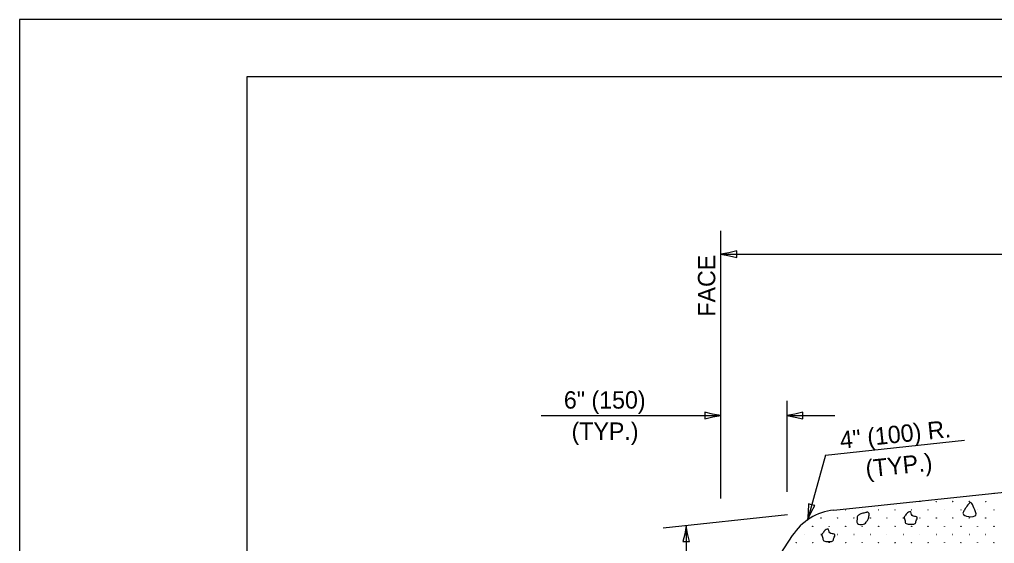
# Model space of a CAD drawing. Extents: x 0 to 2.83, y 0 to 1.83.
# Drawn here: x 0 to 0.714, y 1.45 to 1.833 of the extents above; entities that cross this region are included whole.
import ezdxf

# ---------------------------------------------------------------- set-up
doc = ezdxf.new("R2010")
doc.units = 0
for name, color, linetype in [('RD_Pr_Roadway_Dimensions', 7, 'Continuous'), ('RD_Pr_Roadway_Items', 7, 'Continuous'), ('RD_Pr_Roadway_Notes', 7, 'Continuous'), ('SH_General_Details', 7, 'Continuous'), ('SH_Printer_Plotting_Border', 7, 'Continuous')]:
    doc.layers.add(name, color=color, linetype=linetype)

msp = doc.modelspace()

# ---------------------------------------------------------------- linework, layer by layer
at = {"layer": 'RD_Pr_Roadway_Dimensions'}
for p, q in [((0.51369, 1.48261), (0.51369, 1.6786)), ((0.51369, 1.66153), (1.19432, 1.66153)), ((0.56197, 1.55417), (0.56197, 1.48769)), ((0.38217, 1.54341), (0.51369, 1.54341)), ((0.56197, 1.54341), (0.59708, 1.54341)), ((0.59022, 1.51453), (0.69219, 1.52532)), ((0.59022, 1.51452), (0.57707, 1.46691)), ((0.56244, 1.47069), (0.47133, 1.46106)), ((0.48831, 1.46286), (0.48831, 1.37358))]:
    msp.add_line(p, q, dxfattribs=at)
for points in [[(0.52535, 1.65909), (0.52535, 1.66153), (0.52535, 1.66397), (0.51952, 1.66254), (0.51369, 1.66153), (0.51991, 1.6604)], [(0.50203, 1.54584), (0.50202, 1.54341), (0.50202, 1.54097), (0.50786, 1.5424), (0.51369, 1.54341), (0.50747, 1.54454)], [(0.57363, 1.54097), (0.57363, 1.54341), (0.57363, 1.54585), (0.5678, 1.54442), (0.56197, 1.54341), (0.56819, 1.54228)], [(0.58252, 1.4775), (0.58017, 1.47816), (0.57782, 1.47881), (0.57765, 1.4728), (0.57707, 1.46691), (0.57981, 1.47261)], [(0.48587, 1.4512), (0.48831, 1.45119), (0.49075, 1.45119), (0.48932, 1.45703), (0.48831, 1.46286), (0.48718, 1.45664)]]:
    msp.add_lwpolyline(points, close=True, dxfattribs=at)
at = {"layer": 'RD_Pr_Roadway_Items'}
for p, q in [((0.59637, 1.47426), (0.85402, 1.50144)), ((0.56598, 1.45553), (0.51369, 1.37625))]:
    msp.add_line(p, q, dxfattribs=at)
for centre in [(0.7137, 1.48649), (0.6594, 1.48045), (0.67146, 1.48045), (0.68353, 1.48045), (0.6956, 1.48045), (0.70766, 1.48045), (0.6051, 1.47442), (0.61717, 1.47442), (0.62923, 1.47442), (0.6413, 1.47442), (0.65337, 1.47442), (0.66543, 1.47442), (0.6775, 1.47442), (0.68956, 1.47442), (0.70163, 1.47442), (0.7137, 1.47442), (0.587, 1.46839), (0.59907, 1.46839), (0.61113, 1.46839), (0.6232, 1.46839), (0.63527, 1.46839), (0.64733, 1.46839), (0.6594, 1.46839), (0.67146, 1.46839), (0.68353, 1.46839), (0.6956, 1.46839), (0.70766, 1.46839), (0.58097, 1.46235), (0.59304, 1.46235), (0.6051, 1.46235), (0.61717, 1.46235), (0.62923, 1.46235), (0.6413, 1.46235), (0.65337, 1.46235), (0.66543, 1.46235), (0.6775, 1.46235), (0.68956, 1.46235), (0.70163, 1.46235), (0.7137, 1.46235), (0.5689, 1.45029), (0.57494, 1.45632), (0.58097, 1.45029), (0.587, 1.45632), (0.59304, 1.45029), (0.59907, 1.45632), (0.6051, 1.45029), (0.61113, 1.45632), (0.61717, 1.45029), (0.6232, 1.45632), (0.62923, 1.45029), (0.63527, 1.45632), (0.6413, 1.45029), (0.64733, 1.45632), (0.65337, 1.45029), (0.6594, 1.45632), (0.66543, 1.45029), (0.67146, 1.45632), (0.6775, 1.45029), (0.68353, 1.45632), (0.68956, 1.45029), (0.6956, 1.45632), (0.70163, 1.45029), (0.70766, 1.45632), (0.7137, 1.45029)]:
    msp.add_circle(centre, 0.0000853, dxfattribs=at)
msp.add_arc((0.60132, 1.43222), 0.04234, 96.71891, 146.58952, dxfattribs=at)
for points in [[(0.69648, 1.47991), (0.69448, 1.47799), (0.69203, 1.47426), (0.69095, 1.47191), (0.70043, 1.47054), (0.6989, 1.47581), (0.69678, 1.47984), (0.6964, 1.48001)], [(0.6206, 1.47246), (0.61755, 1.47186), (0.6162, 1.47139), (0.61445, 1.47039), (0.61345, 1.46924), (0.61355, 1.46766), (0.61322, 1.46534), (0.61385, 1.46431), (0.61547, 1.46371), (0.61735, 1.46364), (0.6189, 1.46416), (0.62015, 1.46546), (0.62125, 1.46711), (0.622, 1.46911), (0.62222, 1.47039), (0.62222, 1.47179), (0.62137, 1.47264), (0.6207, 1.47259)], [(0.6527, 1.47311), (0.6499, 1.47179), (0.64902, 1.47051), (0.64787, 1.46844), (0.64842, 1.46699), (0.64902, 1.46466), (0.6516, 1.46386), (0.65402, 1.46381), (0.65597, 1.46431), (0.65672, 1.46644), (0.6575, 1.46899), (0.65462, 1.46971), (0.6527, 1.47299)], [(0.59237, 1.46044), (0.58959, 1.45911), (0.58874, 1.45781), (0.58759, 1.45576), (0.58814, 1.45428), (0.58874, 1.45198), (0.59129, 1.45118), (0.59372, 1.45113), (0.59567, 1.45161), (0.59644, 1.45376), (0.5972, 1.45631), (0.59434, 1.45704), (0.59237, 1.46031)]]:
    msp.add_spline(points, degree=3, dxfattribs=at)
at = {"layer": 'SH_General_Details'}
for p, q in [((0, 1.83333), (0, 0)), ((2.83333, 1.83333), (0, 1.83333))]:
    msp.add_line(p, q, dxfattribs=at)
msp.add_lwpolyline([(0.16667, 1.79167), (2.79167, 1.79167), (2.79167, 0.04167), (0.16667, 0.04167)], close=True, dxfattribs=at)
at = {"layer": 'SH_Printer_Plotting_Border'}
msp.add_lwpolyline([(0, 0), (2.83333, 0), (2.83333, 1.83333), (0, 1.83333)], close=True, dxfattribs=at)

# ---------------------------------------------------------------- texts
at = {"layer": 'RD_Pr_Roadway_Dimensions'}
for s, p in [('6" (150)', (0.39871, 1.5485)), ('(TYP.)', (0.40433, 1.52564))]:
    msp.add_text(s, height=0.0127, dxfattribs=at).set_placement(p)
for s, p in [('4" (100) R.', (0.60151, 1.51907)), ('(TYP.)', (0.62032, 1.49807))]:
    msp.add_text(s, height=0.0127, rotation=6.03117, dxfattribs=at).set_placement(p)
at = {"layer": 'RD_Pr_Roadway_Notes'}
msp.add_text('FACE', height=0.0127, rotation=90, dxfattribs=at).set_placement((0.5096, 1.6158))

doc.saveas('drawing.dxf')
